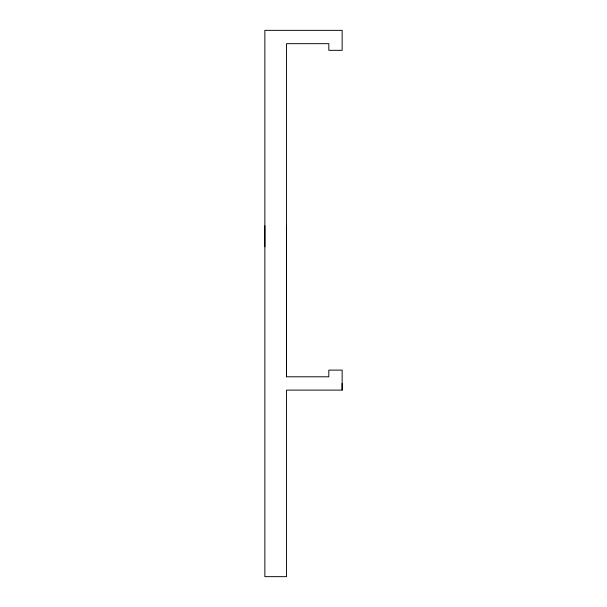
<?xml version="1.0" encoding="UTF-8"?>
<svg xmlns="http://www.w3.org/2000/svg" width="607" height="607" viewBox="0 0 607 607"><rect width="100%" height="100%" fill="white"/><g stroke="black" fill="none" stroke-linecap="round" stroke-linejoin="round"><path stroke-width="0.91" d="M264.857 246.761L264.857 225.812M286.512 376.788L286.512 43.674L328.819 43.674L328.819 50.335L342.143 50.335L342.143 30.35L264.857 30.35L264.857 576.65L286.512 576.65L286.512 390.111L342.143 390.111L342.143 370.118L328.819 370.118L328.819 376.788L286.512 376.788L286.512 225.812M342.143 390.111L342.143 383.449"/></g></svg>
